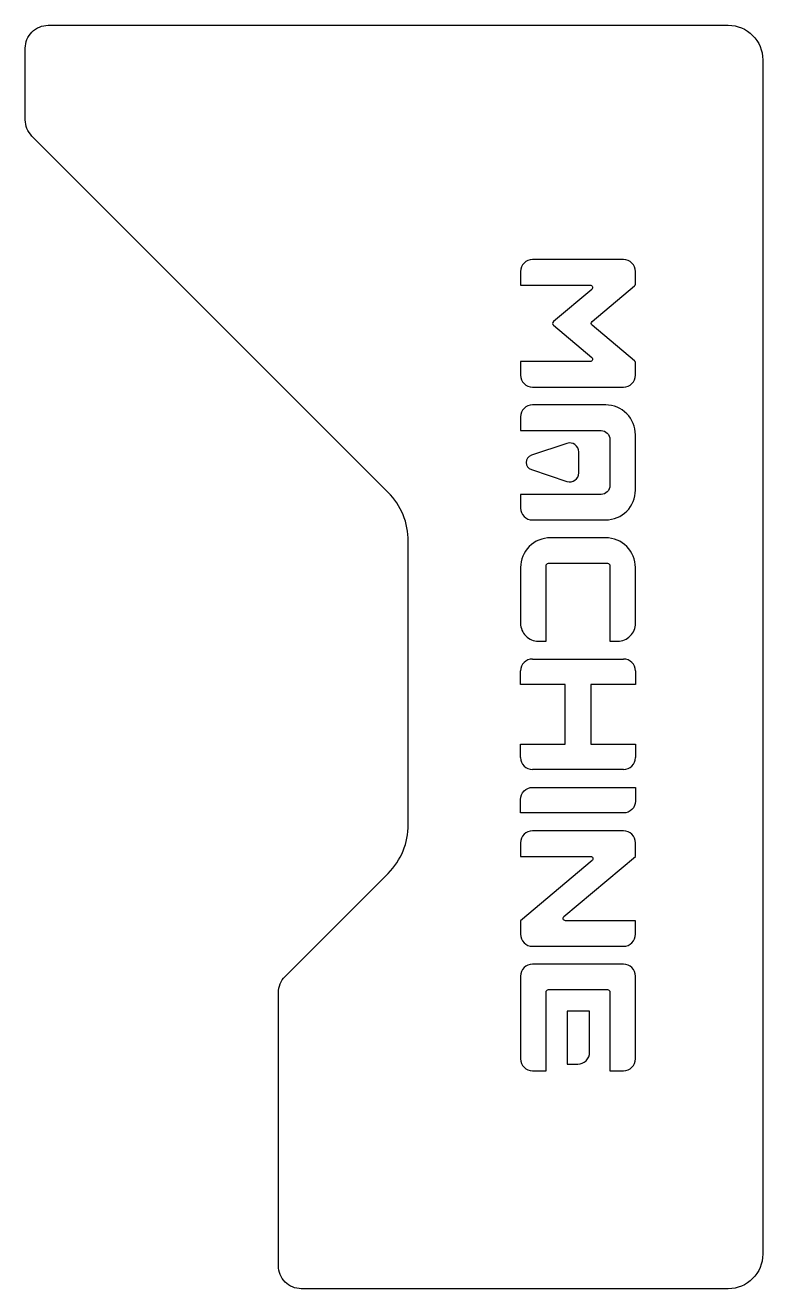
# Model space of a CAD drawing. Header units: millimetres. Extents: x -257 to 151, y -698 to 0.
import ezdxf

# ---------------------------------------------------------------- set-up
doc = ezdxf.new("R2010")
doc.units = ezdxf.units.MM
doc.layers.get('0').update_dxf_attribs({"linetype": 'CONTINUOUS'})

msp = doc.modelspace()

# ---------------------------------------------------------------- linework, layer by layer
for p, q in [((23.3, -350.13), (73.66, -350.13)), ((16.72, -364.24), (16.72, -356.71)), ((80.24, -356.71), (80.24, -364.24)), ((41.42, -364.24), (16.72, -364.24)), ((41.42, -397.09), (41.42, -364.24)), ((80.24, -364.24), (55.54, -364.24)), ((55.54, -364.24), (55.54, -397.09)), ((16.72, -404.63), (16.72, -397.09)), ((16.72, -397.09), (41.42, -397.09)), ((55.54, -397.09), (80.24, -397.09)), ((80.24, -397.09), (80.24, -404.63)), ((73.66, -411.21), (23.3, -411.21))]:
    msp.add_line(p, q)
for points in [[(131.57, 0, -0.414214), (150.62, -19.05), (150.62, -678.99, -0.414214), (131.57, -698.04), (-104.51, -698.04, -0.414214), (-117.21, -685.34), (-117.21, -534.51, -0.198912), (-113.49, -525.53), (-56.51, -468.54, 0.198912), (-45.35, -441.6), (-45.35, -285.04, 0.198912), (-56.51, -258.1), (-253.43, -61.18, -0.198912), (-257.15, -52.2), (-257.15, -12.7, -0.414214), (-244.45, 0)], [(73.66, -129.48), (23.3, -129.48, 0.414214), (16.72, -136.06), (16.72, -143.59), (55.22, -143.59, -0.700208), (56.06, -145.92), (34.9, -163.68, 0.466308), (34.9, -165.7), (56.06, -183.46, -0.700208), (55.22, -185.78), (16.72, -185.78), (16.72, -193.32, 0.414214), (23.3, -199.9), (73.66, -199.9, 0.414214), (80.24, -193.32), (80.24, -186.4, 0.221695), (79.77, -185.39), (56.3, -165.7, -0.466308), (56.3, -163.68), (79.77, -143.99, 0.221695), (80.24, -142.98), (80.24, -136.06, 0.414214)], [(23.3, -273.28), (63.79, -273.28, 0.414214), (80.24, -256.83), (80.24, -226.22, 0.414214), (63.79, -209.77), (23.3, -209.77, 0.414214), (16.72, -216.35), (16.72, -223.88), (61.19, -223.88, -0.414214), (66.12, -228.82), (66.12, -254.23, -0.414214), (61.19, -259.17), (16.72, -259.17), (16.72, -266.7, 0.414214)], [(48.86, -247.35), (48.86, -235.69, 0.512039), (42.36, -231.01), (22.7, -237.57, 0.720469), (22.7, -245.47), (42.36, -252.03, 0.512039)], [(66.12, -340.26), (70.37, -340.26, 0.414214), (80.24, -330.39), (80.24, -299.6, 0.414214), (63.79, -283.15), (33.17, -283.15, 0.414214), (16.72, -299.6), (16.72, -330.39, 0.414214), (26.59, -340.26), (30.84, -340.26), (30.84, -298.58, -0.414214), (32.15, -297.27), (64.8, -297.27, -0.414214), (66.12, -298.58)], [(16.72, -427.66, -0.414214), (23.3, -421.08), (80.24, -421.08), (80.24, -428.61, -0.414214), (73.66, -435.19), (16.72, -435.19)], [(16.72, -494.7), (16.72, -502.24, 0.414214), (23.3, -508.82), (73.66, -508.82, 0.414214), (80.24, -502.24), (80.24, -494.7), (41.51, -494.7, -0.700208), (40.66, -492.38), (80.24, -459.17), (80.24, -451.64, 0.414214), (73.66, -445.06), (23.3, -445.06, 0.414214), (16.72, -451.64), (16.72, -459.17), (55.45, -459.17, -0.700208), (56.29, -461.5)], [(66.12, -577.61), (73.66, -577.61, 0.414214), (80.24, -571.03), (80.24, -525.27, 0.414214), (73.66, -518.69), (23.3, -518.69, 0.414214), (16.72, -525.27), (16.72, -571.03, 0.414214), (23.3, -577.61), (30.84, -577.61), (30.84, -534.12, -0.414214), (32.15, -532.8), (64.8, -532.8, -0.414214), (66.12, -534.12)], [(54.87, -567.4), (54.87, -544.75), (42.52, -544.75), (42.52, -573.98), (48.29, -573.98, 0.414214)]]:
    msp.add_lwpolyline(points, format="xyb", close=True)
for centre, start, end in [((23.3, -356.71), 90, 179.99999), ((73.66, -356.71), 0, 90), ((23.3, -404.63), 180, 270), ((73.66, -404.63), 270, 360)]:
    msp.add_arc(centre, 6.58, start, end)

doc.saveas('drawing.dxf')
